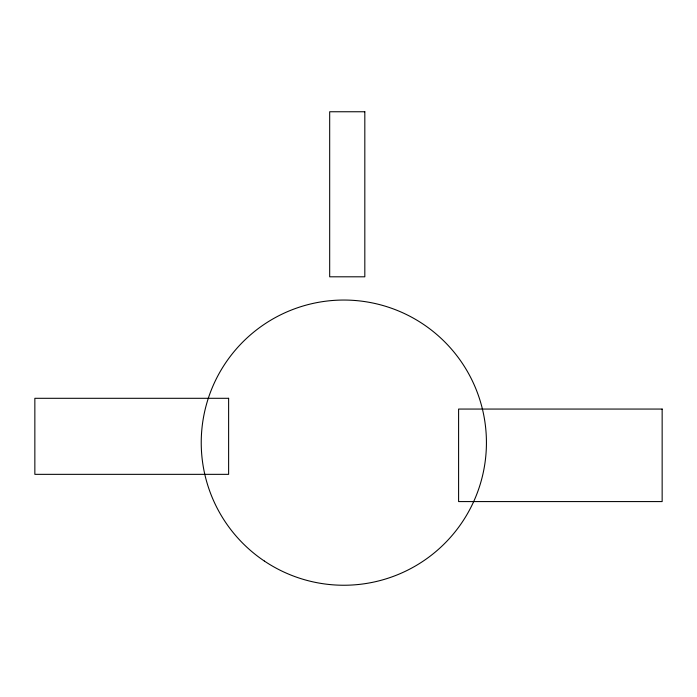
<?xml version="1.0" encoding="UTF-8"?>
<svg xmlns="http://www.w3.org/2000/svg" width="697" height="697" viewBox="0 0 697 697"><rect width="100%" height="100%" fill="white"/><g stroke="black" fill="none" stroke-linecap="round" stroke-linejoin="round"><path stroke-width="1.05" d="M364.819 111.755L329.681 111.755L329.681 276.805L364.819 276.805L364.819 111.755M228.625 398.301L34.85 398.301L34.85 474.343L228.625 474.343L228.625 398.301M662.15 409.061L458.6 409.061L458.6 501.579L662.15 501.579L662.15 409.061M264.363 561.05A142.597 142.597 0 0 0 486.105 452.266A142.597 142.597 0 0 0 281.022 314.626A142.597 142.597 0 0 0 264.363 561.05"/></g></svg>
